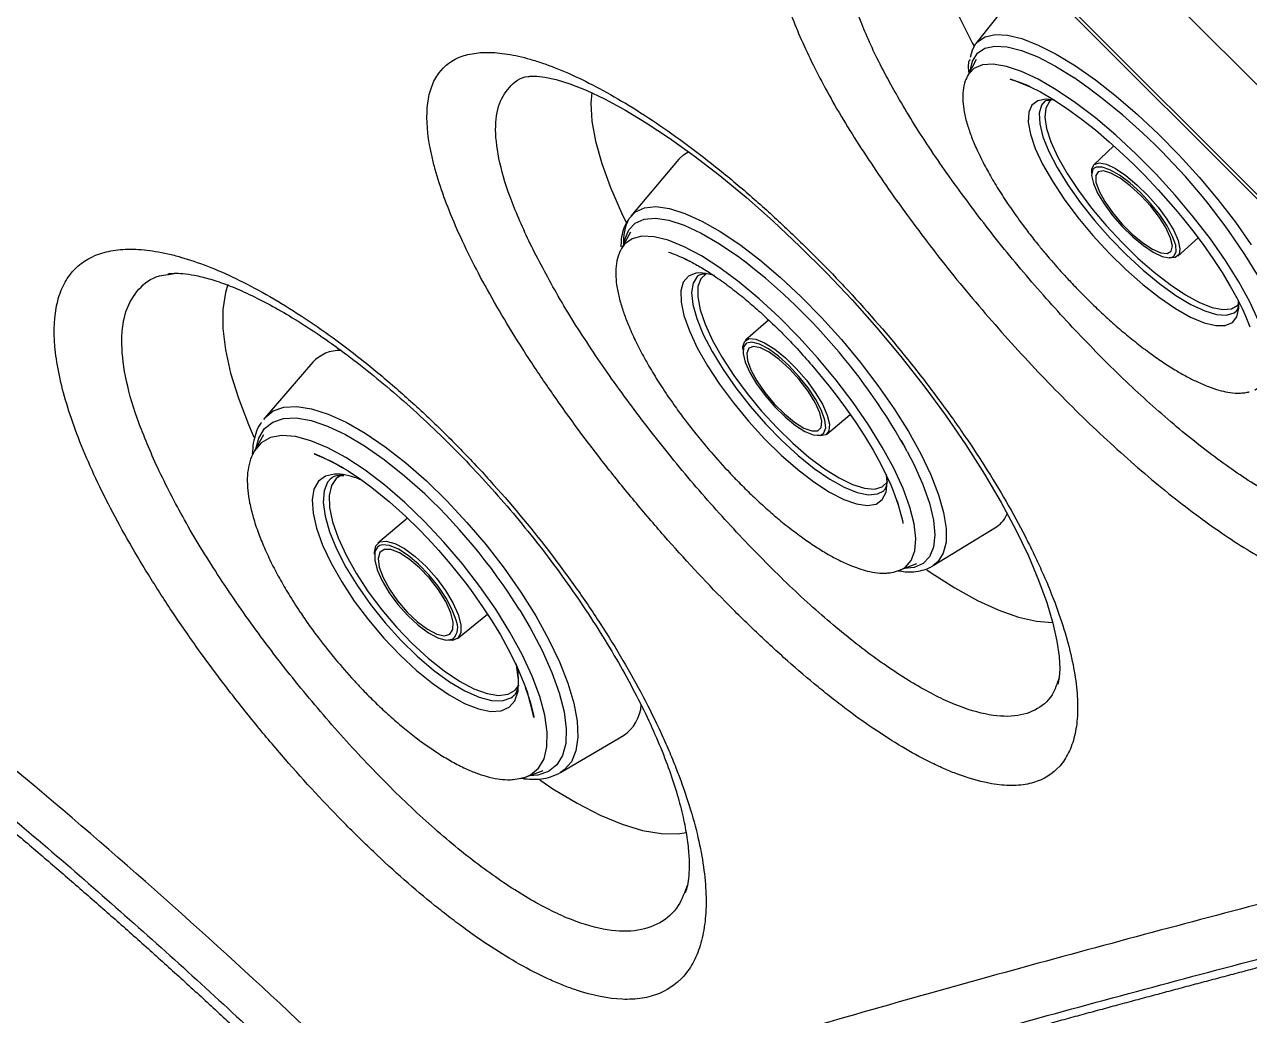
# Model space of a CAD drawing. Extents: x 412 to 492, y 622 to 766.
# Drawn here: x 478.475 to 483.013, y 706.191 to 709.864 of the extents above; entities that cross this region are included whole.
import ezdxf

# ---------------------------------------------------------------- set-up
doc = ezdxf.new("R2010")
doc.units = 0
doc.header["$MEASUREMENT"] = 0
doc.layers.add('1', color=4, linetype='Continuous')
doc.layers.add('GEOMETRY', color=4, linetype='Continuous', lineweight=25)

# ---------------------------------------------------------------- blocks, each defined once
blk = doc.blocks.new('2024 Beam 220V LL')
at = {"layer": 'GEOMETRY'}
for p, q in [((65.7638, 72.2058), (72.2058, 65.7638)), ((66.0456, 71.502), (71.502, 66.0456)), ((66.0531, 71.5095), (71.5095, 66.0531)), ((70.2186, 67.2514), (70.0466, 67.0342)), ((70.048, 66.9753), (70.0154, 66.914)), ((70.5581, 66.6548), (70.4835, 66.5852)), ((68.9455, 66.6061), (68.7685, 66.3949)), ((68.7674, 66.3347), (68.7334, 66.2747)), ((70.7942, 66.2458), (70.87, 66.3139)), ((68.7334, 66.2747), (68.7318, 66.2717)), ((67.053, 66.1779), (67.0559, 66.1784)), ((67.0559, 66.1784), (67.0831, 66.1828)), ((69.2786, 66.0096), (69.1934, 65.9346)), ((69.1956, 65.923), (69.1857, 65.9101)), ((67.5896, 65.8529), (67.4121, 65.6477)), ((67.4121, 65.6477), (67.4075, 65.6413)), ((69.4942, 65.5864), (69.5808, 65.6599)), ((67.4077, 65.584), (67.3735, 65.5254)), ((67.3796, 65.5358), (67.39, 65.5723)), ((69.7925, 65.5229), (69.7851, 65.5365)), ((67.3735, 65.5254), (67.3672, 65.5125)), ((67.6587, 65.4243), (67.6568, 65.4226)), ((69.7049, 65.3769), (69.7067, 65.3786)), ((67.9408, 65.2755), (67.8313, 65.1825)), ((69.888, 65.0993), (70.1227, 65.2437)), ((69.7639, 65.082), (69.8283, 65.1069)), ((69.7639, 65.082), (69.7686, 65.0839)), ((68.1258, 64.8289), (68.2369, 64.9197)), ((68.33, 64.6135), (68.3324, 64.6154)), ((68.5074, 64.3325), (68.7414, 64.4699)), ((68.3802, 64.3166), (68.444, 64.3396))]:
    blk.add_line(p, q, dxfattribs=at)
at = {"layer": 'GEOMETRY', "flags": 128}
for points in [[(69.8919, 67.4774), (69.8926, 67.4413), (69.9016, 67.3745), (69.9204, 67.2999), (69.9487, 67.2182), (69.9864, 67.1303), (70.0329, 67.0371), (70.0398, 67.0242)], [(70.0261, 66.9843), (70.0334, 67.0111), (70.0466, 67.0342)], [(70.0466, 67.0342), (70.0521, 67.0405), (70.0804, 67.0595), (70.1178, 67.0679), (70.1637, 67.0656), (70.2172, 67.0524), (70.2777, 67.0288), (70.344, 66.995), (70.4151, 66.9517), (70.4897, 66.8994), (70.5668, 66.8392), (70.6449, 66.7719), (70.7229, 66.6987), (70.7994, 66.6208), (70.8732, 66.5394), (70.9431, 66.456), (71.0079, 66.3718), (71.0666, 66.2882)], [(70.0254, 66.9328), (70.0336, 66.9696), (70.052, 66.9986)], [(70.052, 66.9986), (70.0799, 67.0173), (70.117, 67.0252), (70.1625, 67.0224), (70.2158, 67.0087), (70.2759, 66.9845), (70.3417, 66.9501), (70.4095, 66.908)], [(70.9716, 66.2297), (70.9154, 66.3102), (70.8529, 66.3914), (70.7854, 66.4719), (70.714, 66.5502), (70.64, 66.6249), (70.5647, 66.6948), (70.4894, 66.7584), (70.4155, 66.8148), (70.3443, 66.8629), (70.2771, 66.9019), (70.2151, 66.9309), (70.1594, 66.9497), (70.1109, 66.9577), (70.0706, 66.9549), (70.0391, 66.9413), (70.0171, 66.9171), (70.0154, 66.914)], [(68.394, 66.9129), (68.3939, 66.9128), (68.4007, 66.9136), (68.4197, 66.9135), (68.4499, 66.9098), (68.491, 66.9006), (68.5421, 66.8847), (68.6023, 66.861), (68.6706, 66.8291), (68.7456, 66.7887), (68.8254, 66.7408), (68.9116, 66.6839), (69.003, 66.6184), (69.0983, 66.5447), (69.1963, 66.4637), (69.2956, 66.376), (69.3949, 66.2827), (69.4927, 66.185), (69.588, 66.0839), (69.6796, 65.9807), (69.7683, 65.8745), (69.8533, 65.7661), (69.934, 65.6566), (70.0092, 65.547), (70.0783, 65.4389), (70.1404, 65.3334), (70.1948, 65.2318), (70.2411, 65.1355), (70.2791, 65.0458), (70.3093, 64.9624), (70.3318, 64.8862), (70.3468, 64.819), (70.3549, 64.7622), (70.3571, 64.7171), (70.3553, 64.6848), (70.3517, 64.6655), (70.3498, 64.6599), (70.3498, 64.6599)], [(70.2337, 66.8808), (70.2336, 66.8808), (70.2335, 66.8808), (70.2333, 66.8809), (70.2331, 66.881), (70.2328, 66.8811), (70.2324, 66.8813), (70.2314, 66.8817), (70.2291, 66.8827), (70.2289, 66.8828), (70.2288, 66.8828), (70.2288, 66.8828), (70.2288, 66.8828), (70.2288, 66.8829), (70.2288, 66.8829), (70.2288, 66.8829), (70.2288, 66.8829), (70.2288, 66.8828), (70.2291, 66.8827), (70.231, 66.8819), (70.2394, 66.8782), (70.2444, 66.876), (70.2458, 66.8753), (70.246, 66.8752), (70.246, 66.8752), (70.246, 66.8752), (70.246, 66.8752), (70.246, 66.8752), (70.246, 66.8752), (70.246, 66.8752), (70.2459, 66.8752), (70.2459, 66.8753), (70.2458, 66.8753), (70.2455, 66.8754), (70.2436, 66.8763), (70.2131, 66.8893), (70.1738, 66.9027), (70.1736, 66.9027), (70.1735, 66.9027), (70.1735, 66.9027), (70.1735, 66.9027), (70.1735, 66.9027), (70.1735, 66.9027), (70.1735, 66.9027), (70.1735, 66.9027), (70.1735, 66.9027), (70.1735, 66.9027), (70.1735, 66.9027), (70.1735, 66.9027), (70.1735, 66.9027), (70.174, 66.9026), (70.1939, 66.8963), (70.2479, 66.8742), (70.2856, 66.8551), (70.332, 66.828), (70.3856, 66.7928), (70.4368, 66.7557), (70.4891, 66.7144), (70.5407, 66.6706), (70.5923, 66.6237), (70.6302, 66.5875), (70.671, 66.5465), (70.7224, 66.492)], [(68.6233, 66.8532), (68.6205, 66.8134), (68.6243, 66.7467), (68.6378, 66.6719), (68.6607, 66.5896), (68.693, 66.5008), (68.7341, 66.4063), (68.7525, 66.3681)], [(70.3058, 66.8282), (70.2762, 66.8226), (70.2544, 66.8063), (70.2423, 66.7796), (70.2403, 66.7433), (70.2484, 66.6984), (70.2664, 66.6459), (70.2938, 66.5872), (70.3299, 66.5239), (70.3738, 66.4576), (70.4244, 66.39), (70.4802, 66.3229), (70.54, 66.2579), (70.6022, 66.1969), (70.665, 66.1413), (70.727, 66.0926), (70.7864, 66.0521), (70.8419, 66.0208), (70.8918, 65.9995), (70.935, 65.9888), (70.9703, 65.9889), (70.9968, 65.9999), (71.0138, 66.0215), (71.0209, 66.0531), (71.0193, 66.0845)], [(70.3013, 66.8201), (70.2896, 66.8054), (70.2812, 66.7757), (70.283, 66.7366), (70.2949, 66.6891), (70.3167, 66.6346), (70.3478, 66.5745), (70.3872, 66.5105), (70.434, 66.4444), (70.4868, 66.3778), (70.5442, 66.3127), (70.6046, 66.2508), (70.6664, 66.1939), (70.7279, 66.1434), (70.7875, 66.1007), (70.8434, 66.067), (70.8942, 66.0433), (70.9385, 66.0301), (70.9751, 66.0278), (71.003, 66.0366), (71.0107, 66.0423)], [(70.3285, 66.8266), (70.319, 66.819), (70.3056, 66.7951), (70.3021, 66.7617), (70.3086, 66.7195), (70.3248, 66.6698), (70.3505, 66.6138), (70.3848, 66.5532), (70.4268, 66.4895), (70.4754, 66.4245), (70.5292, 66.36), (70.5868, 66.2978), (70.6466, 66.2395), (70.707, 66.1867), (70.7663, 66.1408), (70.823, 66.1032), (70.8754, 66.0748), (70.9221, 66.0565), (70.9619, 66.0486), (70.9937, 66.0515), (71.0166, 66.065), (71.0218, 66.0714)], [(70.3393, 66.8246), (70.3072, 66.8282), (70.3058, 66.8282)], [(68.9455, 66.6061), (68.9629, 66.6223), (68.9835, 66.6336)], [(70.4755, 66.5538), (70.4758, 66.5696), (70.4845, 66.5861), (70.503, 66.592), (70.53, 66.5867), (70.5639, 66.5707), (70.6024, 66.5449), (70.6433, 66.5111), (70.6839, 66.4712), (70.7217, 66.4278), (70.7543, 66.3837), (70.7796, 66.3416), (70.7961, 66.3041), (70.8027, 66.2736), (70.7991, 66.2521), (70.7853, 66.2408), (70.7624, 66.2406), (70.7622, 66.2406)], [(70.4783, 66.5644), (70.4754, 66.5451), (70.4817, 66.516), (70.4975, 66.4801), (70.5217, 66.4398), (70.5529, 66.3976), (70.589, 66.3561), (70.6279, 66.318), (70.667, 66.2856), (70.7039, 66.2609), (70.7363, 66.2456), (70.7621, 66.2406), (70.7708, 66.2417)], [(70.4844, 66.5724), (70.4789, 66.5657), (70.4783, 66.5644)], [(70.7867, 66.2871), (70.7755, 66.3198), (70.7554, 66.3582), (70.7275, 66.3998), (70.6935, 66.4419), (70.6558, 66.4821), (70.6165, 66.5176), (70.5782, 66.5464), (70.5433, 66.5665), (70.5139, 66.5767), (70.492, 66.5765), (70.4844, 66.5724)], [(70.4915, 66.5203), (70.5029, 66.4877), (70.5239, 66.4493), (70.5529, 66.4079), (70.5878, 66.3666), (70.6259, 66.3284), (70.6645, 66.2963), (70.7007, 66.2725), (70.7319, 66.2589), (70.7556, 66.2565), (70.7701, 66.2653), (70.7744, 66.2849), (70.7681, 66.3136), (70.7518, 66.3495), (70.7266, 66.3898), (70.6943, 66.4315), (70.6574, 66.4716), (70.6187, 66.5071), (70.5809, 66.5353), (70.5469, 66.5542), (70.5193, 66.5623), (70.5, 66.559), (70.4905, 66.5447), (70.4915, 66.5203)], [(70.7224, 66.492), (70.7863, 66.4194), (70.8112, 66.3894), (70.8505, 66.34), (70.8882, 66.2897), (70.9249, 66.2374), (70.9589, 66.1855), (70.989, 66.1354), (71.0145, 66.0891), (71.0341, 66.0496), (71.0443, 66.0271), (71.0616, 65.9842)], [(68.7612, 66.3848), (68.7857, 66.4107), (68.8192, 66.4258), (68.8613, 66.4299), (68.9113, 66.4229), (68.9683, 66.405), (69.0313, 66.3765), (69.0994, 66.3378), (69.1715, 66.2895), (69.2463, 66.2325), (69.3227, 66.1677), (69.3993, 66.0961), (69.4749, 66.019), (69.5483, 65.9375), (69.6183, 65.8531), (69.6836, 65.767), (69.7434, 65.6808), (69.7964, 65.5959), (69.842, 65.5136), (69.8794, 65.4353), (69.9078, 65.3622), (69.9269, 65.2957), (69.9364, 65.2367), (69.9361, 65.1862), (69.9259, 65.1451), (69.9061, 65.114), (69.888, 65.0993)], [(68.7605, 66.3438), (68.7846, 66.3691), (68.8179, 66.3836), (68.8598, 66.3871), (68.9095, 66.3794), (68.9662, 66.3608), (69.0289, 66.3316), (69.0965, 66.2922), (69.1679, 66.2433), (69.1738, 66.239)], [(69.6492, 65.6208), (69.5919, 65.7039), (69.529, 65.7869), (69.4614, 65.8683), (69.3904, 65.9466), (69.3173, 66.0206), (69.2434, 66.0887), (69.1699, 66.1499), (69.0982, 66.2029), (69.0297, 66.247), (68.9654, 66.2813), (68.9066, 66.3051), (68.8543, 66.3181), (68.8094, 66.32), (68.7727, 66.3109), (68.745, 66.2907), (68.7334, 66.2747)], [(68.7427, 66.291), (68.7458, 66.3081), (68.7605, 66.3438)], [(70.7708, 66.2417), (70.7797, 66.2462), (70.7881, 66.262), (70.7867, 66.2871)], [(71.0801, 65.7503), (71.0808, 65.7506), (71.1076, 65.7696), (71.1248, 65.7989), (71.132, 65.838), (71.1291, 65.8862), (71.1162, 65.9428), (71.0935, 66.0066), (71.0615, 66.0765), (71.0205, 66.1513), (70.9716, 66.2297)], [(69.0255, 66.184), (69.0092, 66.1827), (68.9813, 66.1718), (68.9625, 66.15), (68.9534, 66.1179), (68.9542, 66.0764), (68.9649, 66.0265), (68.9851, 65.9696), (69.0144, 65.907), (69.0521, 65.8404), (69.097, 65.7716), (69.1482, 65.7023), (69.2042, 65.6344), (69.2635, 65.5695), (69.3248, 65.5093), (69.3863, 65.4555), (69.4465, 65.4094), (69.5038, 65.3722), (69.5568, 65.3449), (69.604, 65.3281), (69.6442, 65.3223), (69.6765, 65.3277), (69.6999, 65.3442), (69.7139, 65.3712), (69.718, 65.4081), (69.7151, 65.4389)], [(69.0175, 66.1742), (69.0144, 66.1714), (68.999, 66.1465), (68.9935, 66.1116), (68.998, 66.0674), (69.0124, 66.0153), (69.0363, 65.9566), (69.0691, 65.8929), (69.1098, 65.8261), (69.1573, 65.7579), (69.2104, 65.6901), (69.2676, 65.6247), (69.3274, 65.5634), (69.3881, 65.5078), (69.448, 65.4596), (69.5055, 65.4199), (69.5591, 65.39), (69.6073, 65.3705), (69.6488, 65.3621), (69.6824, 65.365), (69.7049, 65.3769)], [(69.0784, 66.1749), (69.0456, 66.1826), (69.0255, 66.184)], [(69.0485, 66.1821), (69.047, 66.1813), (69.0271, 66.1625)], [(67.2754, 66.1407), (67.2662, 66.1112), (67.2566, 66.0491), (67.2567, 65.9782), (67.2663, 65.8992), (67.2856, 65.8128), (67.3142, 65.7201), (67.3518, 65.6219), (67.3718, 65.5758)], [(69.0271, 66.1625), (69.0166, 66.1335), (69.0158, 66.095), (69.0248, 66.048), (69.0433, 65.994), (69.0708, 65.9342), (69.1066, 65.8704), (69.1496, 65.8043), (69.1987, 65.7377), (69.2526, 65.6724), (69.3098, 65.6103), (69.3688, 65.5529), (69.4278, 65.5019), (69.4854, 65.4586), (69.5399, 65.4243), (69.5899, 65.3998), (69.634, 65.3859), (69.6709, 65.3829), (69.6998, 65.3909), (69.7197, 65.4096), (69.7203, 65.4106)], [(69.1837, 65.9009), (69.1836, 65.9114), (69.1904, 65.9315), (69.2068, 65.9408), (69.2319, 65.9389), (69.264, 65.9257), (69.3012, 65.9022), (69.341, 65.8697), (69.381, 65.8305), (69.4187, 65.7868), (69.4517, 65.7415), (69.4779, 65.6974), (69.4957, 65.6573), (69.504, 65.6237), (69.5022, 65.5987), (69.4905, 65.5838), (69.4696, 65.5801), (69.4595, 65.5817)], [(69.1857, 65.9101), (69.1855, 65.9095), (69.1838, 65.8856), (69.1917, 65.8534), (69.2088, 65.8151), (69.2339, 65.7729), (69.2654, 65.7296), (69.3015, 65.6878), (69.3397, 65.6503), (69.3778, 65.6192), (69.4134, 65.5967), (69.4441, 65.5841), (69.4681, 65.5823), (69.4741, 65.5839)], [(69.4872, 65.6387), (69.4746, 65.6742), (69.4534, 65.7148), (69.4248, 65.7579), (69.3908, 65.8008), (69.3533, 65.8408), (69.3148, 65.8753), (69.2777, 65.9023), (69.2443, 65.92), (69.2167, 65.9273), (69.1967, 65.9237), (69.1956, 65.923)], [(69.2003, 65.8599), (69.2131, 65.8245), (69.2351, 65.784), (69.2646, 65.7412), (69.2995, 65.6995), (69.3372, 65.6618), (69.3748, 65.6311), (69.4097, 65.6094), (69.4391, 65.5986), (69.461, 65.5993), (69.4736, 65.6115), (69.4761, 65.6344), (69.4683, 65.6661), (69.4507, 65.7044), (69.4247, 65.7464), (69.3922, 65.7891), (69.3556, 65.8291), (69.3176, 65.8637), (69.281, 65.8901), (69.2486, 65.9065), (69.2227, 65.9116), (69.2053, 65.9051), (69.1976, 65.8874), (69.2003, 65.8599)], [(69.4387, 65.8426), (69.5018, 65.7663), (69.5258, 65.7355), (69.5635, 65.6847), (69.5994, 65.6333), (69.634, 65.5801), (69.6657, 65.5275), (69.6933, 65.4773), (69.7159, 65.4322), (69.7309, 65.3992), (69.74, 65.3771), (69.759, 65.3246), (69.7741, 65.2662), (69.7756, 65.2584), (69.776, 65.2562), (69.776, 65.2562), (69.776, 65.2561), (69.776, 65.2561), (69.776, 65.2561)], [(67.4121, 65.6477), (67.4121, 65.6477), (67.443, 65.6727), (67.4826, 65.6867), (67.5302, 65.6895), (67.5852, 65.681), (67.6465, 65.6613), (67.7132, 65.6308), (67.7841, 65.59), (67.8582, 65.5395), (67.9342, 65.4802), (68.0109, 65.4131), (68.0869, 65.3391), (68.1611, 65.2597), (68.2322, 65.176), (68.2991, 65.0895), (68.3606, 65.0015), (68.4158, 64.9135), (68.4637, 64.827), (68.5036, 64.7433), (68.5348, 64.6639), (68.5568, 64.5901), (68.5692, 64.523), (68.5718, 64.4637), (68.5647, 64.4133), (68.5478, 64.3726), (68.5215, 64.3422), (68.5074, 64.3325)], [(67.39, 65.5723), (67.4114, 65.6073), (67.442, 65.6316), (67.4814, 65.6448), (67.5288, 65.6467), (67.5835, 65.6373), (67.6445, 65.6167), (67.7108, 65.5853), (67.7812, 65.5435), (67.8545, 65.4923), (67.9296, 65.4323), (67.9772, 65.3904)], [(69.4741, 65.5839), (69.4838, 65.5912), (69.4903, 65.6104), (69.4872, 65.6387)], [(68.2679, 64.9377), (68.2089, 65.0226), (68.1445, 65.1062), (68.0758, 65.1868), (68.0041, 65.2632), (67.9306, 65.3338), (67.8567, 65.3975), (67.7836, 65.4532), (67.7127, 65.4997), (67.6453, 65.5364), (67.5825, 65.5625), (67.5255, 65.5776), (67.4753, 65.5814), (67.4327, 65.5739), (67.3986, 65.5551), (67.3735, 65.5254)], [(69.7686, 65.0839), (69.784, 65.0928), (69.8071, 65.1183), (69.8206, 65.1541), (69.8244, 65.1996), (69.8182, 65.254), (69.8023, 65.3163), (69.7769, 65.3854), (69.7425, 65.4601), (69.6997, 65.539), (69.6492, 65.6208)], [(67.6769, 65.4759), (67.6768, 65.4759), (67.6783, 65.4751), (67.6802, 65.4741), (67.6807, 65.4738), (67.6807, 65.4738), (67.6806, 65.4739), (67.6805, 65.4739), (67.6804, 65.474), (67.6802, 65.4741), (67.6798, 65.4743), (67.6791, 65.4747), (67.6772, 65.4758), (67.6758, 65.4765), (67.6751, 65.4769), (67.675, 65.477), (67.6749, 65.477), (67.6749, 65.477), (67.6749, 65.477), (67.6749, 65.477), (67.6749, 65.477), (67.6749, 65.477), (67.6749, 65.477), (67.675, 65.4769), (67.6755, 65.4766), (67.6799, 65.4743), (67.6987, 65.4636), (67.7022, 65.4616), (67.7022, 65.4615), (67.7022, 65.4615), (67.7022, 65.4615), (67.7022, 65.4616), (67.7022, 65.4616), (67.7022, 65.4616), (67.7022, 65.4616), (67.7022, 65.4616), (67.7021, 65.4616), (67.7019, 65.4617), (67.7004, 65.4626), (67.6791, 65.4748), (67.6276, 65.5005), (67.5957, 65.5136), (67.595, 65.5138), (67.595, 65.5139), (67.595, 65.5139), (67.595, 65.5139), (67.595, 65.5139), (67.595, 65.5139), (67.595, 65.5139), (67.595, 65.5139), (67.595, 65.5139), (67.595, 65.5139), (67.595, 65.5139), (67.5952, 65.5138), (67.6037, 65.5105), (67.6575, 65.4861), (67.7205, 65.4503), (67.7661, 65.4201), (67.8082, 65.3894), (67.8744, 65.3357), (67.9344, 65.2818), (67.9812, 65.2361), (68.0156, 65.2005), (68.0554, 65.157), (68.0991, 65.1061)], [(69.7925, 65.5228), (69.817, 65.4749), (69.8504, 65.3997), (69.8747, 65.3303), (69.8895, 65.2678), (69.8945, 65.2134), (69.8897, 65.1679), (69.875, 65.1323), (69.8508, 65.1069), (69.8175, 65.0924), (69.7814, 65.0888)], [(67.6911, 65.4382), (67.6709, 65.4386), (67.6365, 65.4309), (67.6107, 65.412), (67.5943, 65.3823), (67.5875, 65.3427), (67.5907, 65.2943), (67.6037, 65.2381), (67.6262, 65.1758), (67.6576, 65.1088), (67.6971, 65.039), (67.7437, 64.9682), (67.7961, 64.8982), (67.853, 64.8307), (67.913, 64.7676), (67.9744, 64.7105), (68.0357, 64.6609), (68.0954, 64.62), (68.1518, 64.5889), (68.2034, 64.5684), (68.2491, 64.5591), (68.2875, 64.5611), (68.3176, 64.5745), (68.3388, 64.5989), (68.3505, 64.6336), (68.3522, 64.6778), (68.3441, 64.7302), (68.3427, 64.7361)], [(67.6568, 65.4226), (67.6448, 65.4086), (67.6317, 65.3761), (67.6285, 65.3339), (67.6354, 65.2831), (67.652, 65.2251), (67.6781, 65.1616), (67.7128, 65.0941), (67.7552, 65.0247), (67.8042, 64.9551), (67.8584, 64.8873), (67.9163, 64.8231), (67.9764, 64.7642), (68.037, 64.7124), (68.0965, 64.6689), (68.1533, 64.635), (68.2057, 64.6116), (68.2524, 64.5994), (68.2921, 64.5986), (68.3237, 64.6093), (68.33, 64.6135)], [(67.7001, 65.4369), (67.6763, 65.4223), (67.6586, 65.396)], [(67.6586, 65.396), (67.6503, 65.3596), (67.6519, 65.3143), (67.6631, 65.2612), (67.6838, 65.2019), (67.7133, 65.1379), (67.7509, 65.0709), (67.7955, 65.0028), (67.8458, 64.9355), (67.9006, 64.8708), (67.9584, 64.8104), (68.0175, 64.756), (68.0763, 64.7091), (68.1333, 64.671), (68.1869, 64.6426), (68.2356, 64.6249), (68.278, 64.6182), (68.3132, 64.6227), (68.34, 64.6384), (68.3543, 64.6575)], [(67.8184, 65.1415), (67.8182, 65.1475), (67.8235, 65.1725), (67.8385, 65.1871), (67.8623, 65.1902), (67.8935, 65.1818), (67.93, 65.1624), (67.9695, 65.1331), (68.0097, 65.0958), (68.0479, 65.0528), (68.0817, 65.0069), (68.1091, 64.961), (68.1283, 64.9179), (68.1381, 64.8803), (68.1379, 64.8506), (68.1277, 64.8306), (68.1081, 64.8217), (68.0831, 64.8236)], [(67.8388, 65.1738), (67.8292, 65.1676), (67.8201, 65.1512)], [(68.1206, 64.897), (68.1066, 64.9359), (68.0842, 64.9788), (68.0546, 65.0231), (68.0199, 65.0659), (67.9821, 65.1046), (67.9437, 65.1367), (67.907, 65.1602), (67.8744, 65.1737), (67.8479, 65.1762), (67.8388, 65.1738)], [(67.8201, 65.1512), (67.8194, 65.1486), (67.8192, 65.1201), (67.8286, 65.0842), (67.8469, 65.0429), (67.8731, 64.999), (67.9055, 64.9551), (67.9421, 64.914), (67.9805, 64.8783), (68.0183, 64.8503), (68.0532, 64.8317), (68.083, 64.8236), (68.1058, 64.8267), (68.1114, 64.83)], [(67.8363, 65.0936), (67.8505, 65.0549), (67.8737, 65.0122), (67.9041, 64.9686), (67.9396, 64.9273), (67.9774, 64.8913), (68.0148, 64.8635), (68.049, 64.8458), (68.0775, 64.8395), (68.0981, 64.8451), (68.1093, 64.8622), (68.1104, 64.8895), (68.1011, 64.925), (68.0823, 64.9661), (68.0552, 65.0097), (68.0219, 65.0525), (67.985, 65.0915), (67.947, 65.1237), (67.9109, 65.1467), (67.8792, 65.1588), (67.8544, 65.1591), (67.8384, 65.1477), (67.8322, 65.1253), (67.8363, 65.0936)], [(68.0991, 65.1061), (68.1601, 65.0292), (68.1832, 64.9981), (68.2192, 64.9468), (68.2529, 64.8953), (68.2849, 64.8426), (68.3129, 64.7921), (68.3348, 64.749), (68.3471, 64.7231), (68.3756, 64.6546), (68.3964, 64.591), (68.4084, 64.5397), (68.4088, 64.5372), (68.4089, 64.5367), (68.4089, 64.5365), (68.4089, 64.5365), (68.4089, 64.5365), (68.4089, 64.5365), (68.4089, 64.5365), (68.4089, 64.5365), (68.4089, 64.5365), (68.4089, 64.5365), (68.4089, 64.5365), (68.4089, 64.5365), (68.4089, 64.5365), (68.4089, 64.5366), (68.4089, 64.5369), (68.4055, 64.5542), (68.3893, 64.6151), (68.3795, 64.6442), (68.3774, 64.6501), (68.3769, 64.6514), (68.3769, 64.6514), (68.3769, 64.6515), (68.3769, 64.6515), (68.3769, 64.6515), (68.3769, 64.6515), (68.3769, 64.6515), (68.3769, 64.6515), (68.3769, 64.6515), (68.3769, 64.6514), (68.377, 64.6512), (68.3776, 64.6495), (68.3838, 64.6318), (68.3866, 64.6234), (68.3871, 64.622), (68.3871, 64.6218), (68.3871, 64.6218), (68.3871, 64.6218), (68.3871, 64.6218), (68.3871, 64.6218), (68.3871, 64.6218), (68.3871, 64.6219), (68.3871, 64.6219), (68.387, 64.622), (68.3869, 64.6224), (68.3864, 64.6239), (68.3856, 64.6263), (68.3854, 64.6272), (68.3852, 64.6276), (68.3851, 64.6278), (68.3851, 64.628), (68.3851, 64.6281), (68.3851, 64.6281), (68.3851, 64.628), (68.3852, 64.6277), (68.3856, 64.6265), (68.3864, 64.624), (68.3864, 64.624)], [(69.8648, 65.0834), (69.8805, 65.0727), (69.9686, 65.0169), (70.0525, 64.9706), (70.1314, 64.9344), (70.2045, 64.9085), (70.2709, 64.8934), (70.3301, 64.8891), (70.3331, 64.8892)], [(68.3802, 64.3166), (68.3966, 64.324), (68.4263, 64.3483), (68.4466, 64.3832), (68.4574, 64.4281), (68.4582, 64.4823), (68.4492, 64.5447), (68.4305, 64.6143), (68.4025, 64.6898), (68.3656, 64.7698), (68.3204, 64.8529), (68.2679, 64.9377)], [(68.3566, 64.9349), (68.3957, 64.869), (68.44, 64.7847), (68.4761, 64.7039), (68.5031, 64.6278), (68.5208, 64.5578), (68.5287, 64.4951), (68.5268, 64.4408), (68.515, 64.3957), (68.4936, 64.3608), (68.463, 64.3365), (68.4236, 64.3232), (68.3915, 64.3207)], [(68.4305, 64.3051), (68.4796, 64.2724), (68.5691, 64.2185), (68.6547, 64.1745), (68.7357, 64.141), (68.8111, 64.1181), (68.8802, 64.1063), (68.9423, 64.1056), (68.9737, 64.11)]]:
    blk.add_lwpolyline(points, dxfattribs=at)
at = {"layer": 'GEOMETRY'}
for centre, radius, start, end in [((69.0605, 64.9712), 2.3603, 29.8193, 55.1414), ((68.9162, 66.3025), 0.1755, 152.0249, 184.5856), ((67.7814, 64.4107), 2.2981, 28.9433, 52.7101), ((67.6915, 65.758), 0.1392, 88.6939, 137.0396), ((67.658, 65.1608), 0.2794, 65.3598, 83.2109), ((66.4963, 63.7713), 2.1942, 32.0277, 47.5534), ((70.0696, 65.3284), 0.1, 302.0879, 339.8876), ((68.0663, 64.8703), 0.0605, 318.148, 26.1842), ((68.6551, 64.5955), 0.1524, 304.4828, 355.3044)]:
    blk.add_arc(centre, radius, start, end, dxfattribs=at)
for points, knots in [([(69.3163, 55.2477), (69.3152, 55.2587), (69.3092, 55.3207), (69.2904, 55.5021), (69.2554, 55.7905), (69.2039, 56.1432), (69.1505, 56.4567), (69.0983, 56.7301), (69.0498, 56.9637), (69.0049, 57.1644), (68.9648, 57.3338), (68.9303, 57.4739), (68.8946, 57.6124), (68.8578, 57.7493), (68.7981, 57.9615), (68.7124, 58.2451), (68.5958, 58.5956), (68.4736, 58.9328), (68.3282, 59.3052), (68.1547, 59.7126), (67.9485, 60.1545), (67.7476, 60.551), (67.5536, 60.9077), (67.3971, 61.1785), (67.2697, 61.3899), (67.1748, 61.5433), (67.0792, 61.6933), (66.9445, 61.8991), (66.7697, 62.1573), (66.5557, 62.4601), (66.3353, 62.7587), (66.032, 63.1522), (65.6381, 63.6314), (65.1444, 64.1852), (64.6324, 64.7146), (64.1894, 65.1376), (63.825, 65.4652), (63.5443, 65.7075), (63.2576, 65.945), (62.9331, 66.2028), (62.5694, 66.4777), (62.1636, 66.7668), (61.8487, 66.9785), (61.6297, 67.1199), (61.5097, 67.1958), (61.3882, 67.2709), (61.2623, 67.3469), (61.0712, 67.4597), (60.8132, 67.606), (60.3812, 67.8369), (59.8337, 68.1038), (59.1675, 68.388), (58.4856, 68.6388), (57.9661, 68.7992), (57.612, 68.895), (57.4433, 68.9381), (57.2954, 68.9741), (57.1824, 69.0007), (57.0822, 69.0235), (56.9813, 69.0457), (56.866, 69.0702), (56.7499, 69.0939), (56.633, 69.1168), (56.5155, 69.1389), (56.3234, 69.1734), (56.0548, 69.2175), (55.7078, 69.2659), (55.355, 69.3066), (55.0748, 69.3322), (54.8685, 69.3475), (54.7371, 69.356), (54.6029, 69.3636), (54.4659, 69.37), (54.3262, 69.3752), (54.1838, 69.3791), (54.0387, 69.3817), (53.8909, 69.3829), (53.7406, 69.3826), (53.6394, 69.3811), (53.5884, 69.3804)], [0, 0, 0, 0, 0.001473, 0.0083, 0.024285, 0.04014, 0.05574, 0.066575, 0.077144, 0.087449, 0.093884, 0.100253, 0.106555, 0.112791, 0.118962, 0.135596, 0.151696, 0.167271, 0.182333, 0.203609, 0.22456, 0.245197, 0.260717, 0.276613, 0.285219, 0.292273, 0.299665, 0.307936, 0.323709, 0.339486, 0.355274, 0.371076, 0.402874, 0.434376, 0.465659, 0.49675, 0.512436, 0.528152, 0.544036, 0.559922, 0.581009, 0.60221, 0.623536, 0.629469, 0.635514, 0.641673, 0.64773, 0.65431, 0.670054, 0.685706, 0.717138, 0.748405, 0.779378, 0.811704, 0.819706, 0.827767, 0.834732, 0.839873, 0.843182, 0.848379, 0.853603, 0.858852, 0.864129, 0.869431, 0.87476, 0.89009, 0.905638, 0.921402, 0.937379, 0.943106, 0.948954, 0.954922, 0.961009, 0.967214, 0.973538, 0.979979, 0.986536, 0.993209, 1, 1, 1, 1]), ([(70.3339, 67.2138), (70.3008, 67.2399), (70.1983, 67.3205), (70.0345, 67.4276), (69.85, 67.5304), (69.6855, 67.5986), (69.5461, 67.6308), (69.4344, 67.6271), (69.3547, 67.5864), (69.3078, 67.5113), (69.2961, 67.4023), (69.3185, 67.2635), (69.3753, 67.0974), (69.4643, 66.9085), (69.5824, 66.7014), (69.6824, 66.5541), (69.7325, 66.4805)], [0, 0, 0, 0, 0.035514, 0.110012, 0.18415, 0.258287, 0.332219, 0.406152, 0.480014, 0.553878, 0.627806, 0.701736, 0.775904, 0.850073, 0.925036, 1, 1, 1, 1]), ([(69.9401, 66.5523), (69.9396, 66.553), (69.8936, 66.6184), (69.8085, 66.7471), (69.7044, 66.9274), (69.6269, 67.0912), (69.5768, 67.2351), (69.5563, 67.356), (69.5661, 67.4502), (69.6027, 67.5153), (69.6494, 67.5335), (69.6713, 67.542)], [0, 0, 0, 0, 0.0013661, 0.1298509, 0.2583326, 0.3842885, 0.5102397, 0.6364749, 0.7627058, 0.8887391, 1, 1, 1, 1]), ([(68.173, 66.243), (68.2125, 66.1634), (68.2581, 66.0811), (68.3348, 65.954), (68.3618, 65.911), (68.4187, 65.8237), (68.4487, 65.7792), (68.5411, 65.6465), (68.6065, 65.5583), (68.6927, 65.4483), (68.7102, 65.4264), (68.7457, 65.3824), (68.7637, 65.3604), (68.8181, 65.2948), (68.8548, 65.2519), (68.9658, 65.1253), (69.0412, 65.0441), (69.1373, 64.9465), (69.1566, 64.9272), (69.1953, 64.8891), (69.2146, 64.8705), (69.2723, 64.8156), (69.3104, 64.7805), (69.3864, 64.7131), (69.4241, 64.6809), (69.4804, 64.6348), (69.4991, 64.6197), (69.5364, 64.5905), (69.555, 64.5762), (69.6474, 64.5072), (69.718, 64.4599), (69.8193, 64.4009), (69.8523, 64.3831), (69.9006, 64.3596), (69.9166, 64.3522), (69.9479, 64.3386), (69.9632, 64.3324), (70.0381, 64.3042), (70.093, 64.2907), (70.1551, 64.2851), (70.1672, 64.2845), (70.1907, 64.2846), (70.2022, 64.2852), (70.2352, 64.2888), (70.2555, 64.2934), (70.3115, 64.314), (70.3423, 64.3364), (70.3723, 64.3756), (70.3778, 64.384), (70.3879, 64.4017), (70.3925, 64.4111), (70.4049, 64.4405), (70.4113, 64.4621), (70.4202, 64.5091), (70.4228, 64.5344), (70.4241, 64.589), (70.4227, 64.6184), (70.4128, 64.7107), (70.3986, 64.7778), (70.3661, 64.8867), (70.3533, 64.9244), (70.3238, 65.0025), (70.3073, 65.0424), (70.2798, 65.1036), (70.2702, 65.1242), (70.2502, 65.1659), (70.2396, 65.187), (70.2069, 65.2508), (70.1835, 65.2936), (70.109, 65.4229), (70.0536, 65.5103), (69.977, 65.621), (69.9613, 65.6433), (69.9292, 65.6879), (69.9128, 65.7101), (69.8631, 65.7765), (69.829, 65.8203), (69.724, 65.9504), (69.6504, 66.0354), (69.5345, 66.1604), (69.4955, 66.201), (69.417, 66.2799), (69.3775, 66.3182), (69.2981, 66.3928), (69.2581, 66.429), (69.1776, 66.4993), (69.137, 66.5334), (69.0168, 66.6304), (68.9384, 66.6886), (68.8234, 66.7661), (68.7855, 66.7904), (68.7108, 66.8354), (68.6745, 66.8559), (68.569, 66.9114), (68.5028, 66.9405), (68.4257, 66.967), (68.4105, 66.9718), (68.3809, 66.9803), (68.3665, 66.984), (68.3244, 66.9935), (68.298, 66.9977), (68.2483, 67.002), (68.2251, 67.002), (68.1926, 66.9989), (68.1822, 66.9973), (68.1621, 66.993), (68.1525, 66.9904), (68.1068, 66.9744), (68.078, 66.9534), (68.046, 66.9099), (68.0372, 66.8934), (68.027, 66.8655), (68.024, 66.8557), (68.0192, 66.8352), (68.0173, 66.8245), (68.0103, 66.7689), (68.0125, 66.7176), (68.0251, 66.6449), (68.0282, 66.6299), (68.0352, 66.599), (68.0392, 66.5832), (68.0526, 66.5348), (68.0634, 66.5013), (68.1011, 66.397), (68.1334, 66.3226), (68.173, 66.243)], [0, 0, 0, 0, 0.03125, 0.03125, 0.046875, 0.046875, 0.0625, 0.0625, 0.09375, 0.09375, 0.101562, 0.101562, 0.109375, 0.109375, 0.125, 0.125, 0.15625, 0.15625, 0.164062, 0.164062, 0.171875, 0.171875, 0.1875, 0.1875, 0.203125, 0.203125, 0.210937, 0.210937, 0.21875, 0.21875, 0.25, 0.25, 0.265625, 0.265625, 0.273437, 0.273437, 0.28125, 0.28125, 0.3125, 0.3125, 0.320312, 0.320312, 0.328125, 0.328125, 0.34375, 0.34375, 0.375, 0.375, 0.382812, 0.382812, 0.390625, 0.390625, 0.40625, 0.40625, 0.421875, 0.421875, 0.4375, 0.4375, 0.46875, 0.46875, 0.484375, 0.484375, 0.5, 0.5, 0.507812, 0.507812, 0.515625, 0.515625, 0.53125, 0.53125, 0.5625, 0.5625, 0.570312, 0.570312, 0.578125, 0.578125, 0.59375, 0.59375, 0.625, 0.625, 0.640625, 0.640625, 0.65625, 0.65625, 0.671875, 0.671875, 0.6875, 0.6875, 0.71875, 0.71875, 0.734375, 0.734375, 0.75, 0.75, 0.78125, 0.78125, 0.789062, 0.789062, 0.796875, 0.796875, 0.8125, 0.8125, 0.828125, 0.828125, 0.835937, 0.835937, 0.84375, 0.84375, 0.875, 0.875, 0.890625, 0.890625, 0.898438, 0.898438, 0.90625, 0.90625, 0.9375, 0.9375, 0.945313, 0.945313, 0.953125, 0.953125, 0.96875, 0.96875, 1, 1, 1, 1]), ([(70.0238, 66.9751), (70.0218, 66.9709), (70.0155, 66.9581), (70.0186, 66.9377), (70.0207, 66.9239)], [0, 0, 0, 0, 0.323547, 1, 1, 1, 1]), ([(68.4109, 66.2601), (68.384, 66.3169), (68.3302, 66.4306), (68.2826, 66.5789), (68.2629, 66.7049), (68.2724, 66.8062), (68.3156, 66.8746), (68.3575, 66.9101), (68.3922, 66.9128), (68.3944, 66.913)], [0, 0, 0, 0, 0.164647, 0.329285, 0.494182, 0.659071, 0.824022, 0.98897, 1, 1, 1, 1]), ([(70.0154, 66.914), (70.0125, 66.9081), (70.0046, 66.8914), (69.9976, 66.858), (69.9971, 66.8227), (70.0027, 66.7794), (70.0135, 66.7357), (70.03, 66.6878), (70.0518, 66.636), (70.0791, 66.5811), (70.1124, 66.5221), (70.1485, 66.4641), (70.1902, 66.4026), (70.2326, 66.345), (70.271, 66.296), (70.3001, 66.2606), (70.3216, 66.2353), (70.3371, 66.2174), (70.3482, 66.2048), (70.3604, 66.191), (70.3692, 66.1814), (70.3755, 66.1745)], [0, 0, 0, 0, 0.037073, 0.104503, 0.1798, 0.243135, 0.318465, 0.383577, 0.448409, 0.527971, 0.594533, 0.665055, 0.73436, 0.808536, 0.863288, 0.902853, 0.931137, 0.951246, 0.965505, 0.975601, 1, 1, 1, 1]), ([(70.4395, 66.8874), (70.4339, 66.8913), (70.4277, 66.8956), (70.4175, 66.9027), (70.4125, 66.906), (70.408, 66.909)], [0, 0, 0, 0, 0.54958, 0.597932, 1, 1, 1, 1]), ([(70.3006, 66.819), (70.3011, 66.8195), (70.303, 66.8217), (70.3075, 66.8242), (70.3184, 66.8242), (70.3221, 66.8242)], [0, 0, 0, 0, 0.163124, 0.711193, 1, 1, 1, 1]), ([(71.6812, 65.3732), (71.6736, 65.3503), (71.6559, 65.2974), (71.5948, 65.2519), (71.5065, 65.2325), (71.3933, 65.2494), (71.2598, 65.2983), (71.1079, 65.3791), (70.9427, 65.49), (70.7689, 65.6292), (70.5909, 65.7908), (70.4137, 65.9702), (70.2428, 66.1608), (70.0816, 66.3573), (69.9873, 66.4873), (69.9401, 66.5523)], [0, 0, 0, 0, 0.058911, 0.136616, 0.214321, 0.291819, 0.369324, 0.447572, 0.525812, 0.604849, 0.683892, 0.763228, 0.842566, 0.921283, 1, 1, 1, 1]), ([(69.7325, 66.4805), (69.7866, 66.406), (69.8947, 66.2572), (70.08, 66.0324), (70.2765, 65.8146), (70.4805, 65.6098), (70.6855, 65.4256), (70.8855, 65.2671), (71.0758, 65.1402), (71.2501, 65.0485), (71.4022, 64.9948), (71.5308, 64.9774), (71.6325, 64.999), (71.7055, 65.0574), (71.7468, 65.1514), (71.7565, 65.2763), (71.7316, 65.4294), (71.6709, 65.6082), (71.5733, 65.8093), (71.4628, 65.9956), (71.3538, 66.1551), (71.2856, 66.2501), (71.244, 66.3019), (71.237, 66.3107)], [0, 0, 0, 0, 0.052031, 0.104062, 0.156539, 0.209015, 0.261391, 0.313767, 0.365693, 0.4176, 0.468883, 0.520169, 0.571716, 0.623263, 0.673903, 0.724543, 0.775847, 0.827131, 0.880056, 0.932991, 0.96339, 0.99379, 1, 1, 1, 1]), ([(68.7578, 66.3796), (68.7565, 66.3778), (68.748, 66.366), (68.7393, 66.3425), (68.7318, 66.312), (68.7316, 66.2902), (68.7315, 66.2805)], [0, 0, 0, 0, 0.059554, 0.397107, 0.731926, 1, 1, 1, 1]), ([(66.7721, 65.4532), (66.8094, 65.3707), (66.853, 65.2859), (66.927, 65.1552), (66.9531, 65.1111), (67.0083, 65.0217), (67.0375, 64.9762), (67.1278, 64.8408), (67.1919, 64.7511), (67.2769, 64.6396), (67.2941, 64.6173), (67.3291, 64.5728), (67.3468, 64.5506), (67.4007, 64.4842), (67.437, 64.4409), (67.547, 64.3133), (67.622, 64.2317), (67.7177, 64.134), (67.7371, 64.1147), (67.7757, 64.0766), (67.795, 64.058), (67.8526, 64.0032), (67.8908, 63.9683), (67.9669, 63.9014), (68.0048, 63.8694), (68.0614, 63.8238), (68.0802, 63.809), (68.1178, 63.7802), (68.1365, 63.7662), (68.2297, 63.6984), (68.3012, 63.6524), (68.4041, 63.5955), (68.4377, 63.5786), (68.487, 63.5564), (68.5033, 63.5496), (68.5353, 63.5369), (68.551, 63.5312), (68.6278, 63.5056), (68.6844, 63.4943), (68.7489, 63.4917), (68.7616, 63.4918), (68.7861, 63.4931), (68.7982, 63.4944), (68.8329, 63.4999), (68.8544, 63.5059), (68.9142, 63.5308), (68.9476, 63.5563), (68.9811, 63.5997), (68.9873, 63.609), (68.9989, 63.6284), (69.0042, 63.6387), (69.0188, 63.6709), (69.0266, 63.6943), (69.0386, 63.7449), (69.0428, 63.7721), (69.0473, 63.8305), (69.0476, 63.8618), (69.0428, 63.9596), (69.0319, 64.0304), (69.0042, 64.1448), (68.9931, 64.1844), (68.9668, 64.2661), (68.9519, 64.3078), (68.9268, 64.3716), (68.9179, 64.3931), (68.8994, 64.4365), (68.8896, 64.4585), (68.8591, 64.5247), (68.8371, 64.5691), (68.7668, 64.703), (68.7139, 64.7932), (68.6402, 64.9071), (68.625, 64.93), (68.594, 64.9758), (68.5781, 64.9986), (68.5299, 65.0666), (68.4968, 65.1114), (68.3943, 65.2442), (68.322, 65.3307), (68.2076, 65.4572), (68.1689, 65.4982), (68.0911, 65.5777), (68.0518, 65.6163), (67.9725, 65.691), (67.9325, 65.7272), (67.8519, 65.7972), (67.811, 65.8311), (67.6899, 65.9271), (67.6105, 65.9842), (67.4936, 66.0595), (67.455, 66.0829), (67.3786, 66.1262), (67.3414, 66.1457), (67.2328, 66.1979), (67.1645, 66.2246), (67.0842, 66.2476), (67.0684, 66.2517), (67.0374, 66.2587), (67.0223, 66.2617), (66.9782, 66.269), (66.9504, 66.2717), (66.8978, 66.2727), (66.8731, 66.2711), (66.8384, 66.2654), (66.8272, 66.263), (66.8056, 66.257), (66.7952, 66.2535), (66.7456, 66.2331), (66.7136, 66.2084), (66.677, 66.1595), (66.6666, 66.1411), (66.654, 66.1105), (66.6503, 66.0997), (66.6439, 66.0773), (66.6413, 66.0657), (66.6304, 66.0056), (66.6298, 65.9507), (66.6388, 65.8735), (66.6411, 65.8577), (66.6468, 65.8251), (66.6501, 65.8083), (66.6614, 65.7574), (66.6709, 65.7222), (66.7049, 65.6131), (66.7348, 65.5356), (66.7721, 65.4532)], [0, 0, 0, 0, 0.03125, 0.03125, 0.046875, 0.046875, 0.0625, 0.0625, 0.09375, 0.09375, 0.101562, 0.101562, 0.109375, 0.109375, 0.125, 0.125, 0.15625, 0.15625, 0.164062, 0.164062, 0.171875, 0.171875, 0.1875, 0.1875, 0.203125, 0.203125, 0.210937, 0.210937, 0.21875, 0.21875, 0.25, 0.25, 0.265625, 0.265625, 0.273437, 0.273437, 0.28125, 0.28125, 0.3125, 0.3125, 0.320312, 0.320312, 0.328125, 0.328125, 0.34375, 0.34375, 0.375, 0.375, 0.382812, 0.382812, 0.390625, 0.390625, 0.40625, 0.40625, 0.421875, 0.421875, 0.4375, 0.4375, 0.46875, 0.46875, 0.484375, 0.484375, 0.5, 0.5, 0.507812, 0.507812, 0.515625, 0.515625, 0.53125, 0.53125, 0.5625, 0.5625, 0.570312, 0.570312, 0.578125, 0.578125, 0.59375, 0.59375, 0.625, 0.625, 0.640625, 0.640625, 0.65625, 0.65625, 0.671875, 0.671875, 0.6875, 0.6875, 0.71875, 0.71875, 0.734375, 0.734375, 0.75, 0.75, 0.78125, 0.78125, 0.789062, 0.789062, 0.796875, 0.796875, 0.8125, 0.8125, 0.828125, 0.828125, 0.835937, 0.835937, 0.84375, 0.84375, 0.875, 0.875, 0.890625, 0.890625, 0.898437, 0.898437, 0.90625, 0.90625, 0.9375, 0.9375, 0.945312, 0.945312, 0.953125, 0.953125, 0.96875, 0.96875, 1, 1, 1, 1]), ([(68.7334, 66.2747), (68.7303, 66.2685), (68.7216, 66.2516), (68.7133, 66.2176), (68.7113, 66.1818), (68.7149, 66.1385), (68.7238, 66.0943), (68.7376, 66.0472), (68.7562, 65.9968), (68.7798, 65.9428), (68.8096, 65.8838), (68.8435, 65.8239), (68.8826, 65.761), (68.9234, 65.7009), (68.9629, 65.6467), (69.0011, 65.5972), (69.0349, 65.5556), (69.0577, 65.5289), (69.0654, 65.5199)], [0, 0, 0, 0, 0.039021, 0.105824, 0.180237, 0.243732, 0.315148, 0.381931, 0.441848, 0.515077, 0.586088, 0.65514, 0.724508, 0.800988, 0.85774, 0.907158, 0.968648, 1, 1, 1, 1]), ([(68.9075, 66.2613), (68.9075, 66.2613), (68.9075, 66.2613), (68.9075, 66.2613), (68.9075, 66.2613), (68.9076, 66.2613), (68.9136, 66.2594), (68.937, 66.2512), (68.9752, 66.2343), (69.017, 66.2114), (69.055, 66.1884), (69.0985, 66.1595), (69.1511, 66.1204), (69.2038, 66.0775), (69.2549, 66.0325), (69.3021, 65.988), (69.3454, 65.9446), (69.3899, 65.898), (69.4206, 65.8631), (69.4387, 65.8426)], [0, 0, 0, 0, 0.000001, 0.000004, 0.000015, 0.000085, 0.001054, 0.042781, 0.161199, 0.248556, 0.295164, 0.389798, 0.492311, 0.581623, 0.669858, 0.761569, 0.829587, 0.899543, 1, 1, 1, 1]), ([(70.3553, 64.6849), (70.3476, 64.6621), (70.3296, 64.608), (70.2689, 64.5595), (70.181, 64.5352), (70.0687, 64.5475), (69.9366, 64.5942), (69.7874, 64.676), (69.6252, 64.7893), (69.4544, 64.9313), (69.2794, 65.0967), (69.1052, 65.2803), (68.9367, 65.4758), (68.7784, 65.6775), (68.635, 65.8791), (68.5085, 66.0767), (68.4435, 66.199), (68.4109, 66.2601)], [0, 0, 0, 0, 0.048606, 0.114997, 0.181385, 0.248388, 0.31539, 0.383359, 0.451332, 0.519995, 0.588664, 0.657485, 0.726309, 0.794807, 0.863304, 0.931653, 1, 1, 1, 1]), ([(68.9685, 66.2367), (68.9685, 66.2367), (68.9685, 66.2367), (68.9685, 66.2367), (68.9688, 66.2365), (68.9713, 66.2354), (68.9769, 66.2327), (68.983, 66.2296), (68.9869, 66.2276), (68.9877, 66.2272), (68.9879, 66.2271), (68.988, 66.2271), (68.988, 66.2271), (68.988, 66.2271)], [0, 0, 0, 0, 0.000914, 0.004032, 0.013772, 0.058785, 0.418376, 0.862211, 0.963819, 0.989906, 0.997947, 0.999979, 1, 1, 1, 1]), ([(69.206, 66.2142), (69.1989, 66.2198), (69.1886, 66.228), (69.1774, 66.2363), (69.1738, 66.2389)], [0, 0, 0, 0, 0.68434, 1, 1, 1, 1]), ([(67.0094, 65.4733), (66.9841, 65.5321), (66.9336, 65.6497), (66.8914, 65.8052), (66.8776, 65.9394), (66.8934, 66.0491), (66.9423, 66.1272), (66.9964, 66.1709), (67.0424, 66.1766), (67.053, 66.1779)], [0, 0, 0, 0, 0.158155, 0.3163, 0.475105, 0.6339, 0.793057, 0.952211, 1, 1, 1, 1]), ([(67.0526, 66.1804), (67.0533, 66.1806), (67.0567, 66.1815), (67.0745, 66.1836), (67.1069, 66.1827), (67.1507, 66.1766), (67.2038, 66.1638), (67.2657, 66.1433), (67.3353, 66.1147), (67.4112, 66.0775), (67.4929, 66.0319), (67.5796, 65.9777), (67.6713, 65.9147), (67.7666, 65.8432), (67.8645, 65.7638), (67.9634, 65.6773), (68.062, 65.5847), (68.159, 65.487), (68.2531, 65.3854), (68.3438, 65.2804), (68.4307, 65.1726), (68.5137, 65.0622), (68.5919, 64.9502), (68.6646, 64.8378), (68.7309, 64.7264), (68.7901, 64.6172), (68.8416, 64.5116), (68.8849, 64.411), (68.9201, 64.3163), (68.9473, 64.228), (68.967, 64.1468), (68.9792, 64.074), (68.9847, 64.0112), (68.9843, 63.9595), (68.9797, 63.9205), (68.9735, 63.8959), (68.9704, 63.8892), (68.9693, 63.8866)], [0, 0, 0, 0, 0.007241, 0.035207, 0.0623847, 0.0896137, 0.1172018, 0.1452126, 0.1735495, 0.2020877, 0.2304909, 0.2596802, 0.2895755, 0.3200384, 0.3509153, 0.3820464, 0.4132774, 0.444429, 0.4753963, 0.5060519, 0.5368543, 0.5678626, 0.5990154, 0.6302268, 0.6613649, 0.6923207, 0.722989, 0.7532779, 0.7830476, 0.8126312, 0.8421315, 0.8713559, 0.9001477, 0.9283824, 0.9560282, 0.9832396, 1, 1, 1, 1]), ([(69.0175, 66.1735), (69.0194, 66.1748), (69.0235, 66.1778), (69.0316, 66.1811), (69.041, 66.18), (69.0418, 66.1799)], [0, 0, 0, 0, 0.436227, 0.949681, 1, 1, 1, 1]), ([(70.3755, 66.1745), (70.3813, 66.1682), (70.394, 66.1544), (70.4183, 66.1288), (70.4503, 66.0959), (70.4909, 66.0562), (70.5366, 66.0136), (70.5857, 65.9704), (70.6364, 65.9287), (70.6872, 65.8899), (70.7366, 65.8551), (70.7832, 65.8253), (70.8258, 65.8008), (70.8676, 65.7796), (70.9081, 65.7622), (70.946, 65.7496), (70.9822, 65.7413), (71.0113, 65.7382), (71.0359, 65.7394), (71.0515, 65.7411), (71.0579, 65.7432), (71.0585, 65.7434)], [0, 0, 0, 0, 0.023666, 0.051901, 0.09729, 0.150639, 0.210588, 0.27442, 0.340499, 0.407505, 0.474279, 0.539495, 0.600954, 0.657723, 0.726278, 0.790899, 0.84818, 0.9164, 0.960183, 0.996552, 1, 1, 1, 1]), ([(71.0177, 66.0826), (71.0182, 66.0772), (71.0197, 66.0619), (71.0151, 66.0487), (71.0135, 66.044), (71.0107, 66.0426), (71.0105, 66.0424)], [0, 0, 0, 0, 0.208292, 0.581143, 0.960076, 1, 1, 1, 1]), ([(67.3994, 65.6301), (67.3979, 65.6281), (67.3884, 65.6154), (67.3782, 65.59), (67.3682, 65.5536), (67.3666, 65.5267), (67.3658, 65.5129)], [0, 0, 0, 0, 0.0579, 0.374925, 0.677679, 1, 1, 1, 1]), ([(69.7851, 65.5365), (69.7835, 65.5394), (69.7787, 65.5484), (69.7737, 65.5568), (69.7704, 65.5625)], [0, 0, 0, 0, 0.3218507, 1, 1, 1, 1]), ([(67.3672, 65.5125), (67.3656, 65.5094), (67.3583, 65.4951), (67.3504, 65.4636), (67.3462, 65.4243), (67.348, 65.3794), (67.3554, 65.3309), (67.3683, 65.2784), (67.3869, 65.2224), (67.4103, 65.1644), (67.4376, 65.1061), (67.4695, 65.0459), (67.5058, 64.984), (67.5433, 64.9259), (67.5803, 64.8726), (67.6219, 64.8161), (67.6539, 64.7767), (67.6739, 64.752)], [0, 0, 0, 0, 0.01914, 0.088331, 0.162, 0.23485, 0.302168, 0.376486, 0.452987, 0.519996, 0.59227, 0.662321, 0.730701, 0.805294, 0.860775, 0.912917, 1, 1, 1, 1]), ([(69.0654, 65.5199), (69.0882, 65.4941), (69.12, 65.4582), (69.1681, 65.4082), (69.2085, 65.3679), (69.2565, 65.323), (69.3057, 65.2797), (69.3556, 65.239), (69.4046, 65.2023), (69.451, 65.1705), (69.4942, 65.1438), (69.5372, 65.1203), (69.5792, 65.1007), (69.6186, 65.0861), (69.6562, 65.0761), (69.6877, 65.0715), (69.7127, 65.0714), (69.7393, 65.074), (69.7542, 65.0788), (69.7639, 65.082)], [0, 0, 0, 0, 0.091267, 0.126989, 0.185864, 0.245752, 0.308665, 0.372597, 0.43641, 0.498684, 0.557014, 0.613729, 0.680738, 0.743032, 0.798713, 0.865282, 0.911137, 0.941457, 1, 1, 1, 1]), ([(68.978, 63.917), (68.9681, 63.8897), (68.9457, 63.8281), (68.8785, 63.7707), (68.7853, 63.7397), (68.6684, 63.7466), (68.5322, 63.7888), (68.3797, 63.8675), (68.2148, 63.9788), (68.042, 64.1202), (67.866, 64.2859), (67.6918, 64.471), (67.524, 64.6688), (67.3673, 64.8739), (67.2263, 65.08), (67.1029, 65.2831), (67.0406, 65.4099), (67.0094, 65.4733)], [0, 0, 0, 0, 0.052829, 0.118821, 0.18481, 0.251586, 0.318364, 0.386169, 0.45398, 0.522431, 0.590888, 0.659398, 0.72791, 0.795982, 0.864052, 0.932028, 1, 1, 1, 1]), ([(67.6583, 65.4229), (67.6608, 65.4252), (67.6667, 65.4305), (67.6809, 65.4349), (67.6975, 65.4339), (67.7045, 65.4335)], [0, 0, 0, 0, 0.3039177, 0.7067272, 1, 1, 1, 1]), ([(69.7141, 65.4358), (69.7149, 65.4295), (69.7174, 65.4115), (69.7141, 65.3926), (69.7097, 65.3814), (69.7064, 65.3789), (69.7052, 65.378)], [0, 0, 0, 0, 0.174168, 0.503091, 0.831449, 1, 1, 1, 1]), ([(69.7538, 65.3408), (69.7538, 65.3408), (69.7538, 65.3408), (69.7538, 65.3407), (69.7538, 65.3407), (69.754, 65.34), (69.7559, 65.3346), (69.758, 65.328), (69.7601, 65.3212), (69.7604, 65.3201), (69.7604, 65.3201), (69.7604, 65.3201), (69.7604, 65.3201)], [0, 0, 0, 0, 0.00028, 0.001293, 0.004209, 0.016282, 0.101715, 0.764625, 0.989355, 0.99713, 0.999759, 1, 1, 1, 1]), ([(69.7588, 65.3254), (69.7588, 65.3254), (69.7588, 65.3254), (69.759, 65.3247), (69.7593, 65.3238), (69.7594, 65.3236), (69.7594, 65.3235)], [0, 0, 0, 0, 0.0693905, 0.2643549, 0.6974402, 1, 1, 1, 1]), ([(67.7268, 63.2316), (67.3836, 63.5613), (67.0295, 63.8826), (66.2976, 64.5057), (65.9199, 64.8075), (65.5294, 65.0979)], [0, 0, 0, 0, 0.5, 0.5, 1, 1, 1, 1]), ([(69.7589, 65.0807), (69.7674, 65.0792), (69.7872, 65.0758), (69.8166, 65.076), (69.8468, 65.0808), (69.8708, 65.0894), (69.884, 65.097), (69.888, 65.0993)], [0, 0, 0, 0, 0.183253, 0.431076, 0.679327, 0.903477, 1, 1, 1, 1]), ([(65.4791, 64.9565), (65.576, 64.884), (65.6722, 64.8108), (65.8631, 64.663), (65.9578, 64.5884), (66.2396, 64.3626), (66.4246, 64.2093), (66.7885, 63.8978), (66.9675, 63.7397), (67.3195, 63.4191), (67.4927, 63.2565), (67.6629, 63.0922)], [0, 0, 0, 0, 0.125, 0.125, 0.25, 0.25, 0.5, 0.5, 0.75, 0.75, 1, 1, 1, 1]), ([(65.4612, 64.9256), (65.4833, 64.9091), (65.5275, 64.8759), (65.5935, 64.826), (65.6593, 64.7758), (65.7249, 64.7253), (65.7902, 64.6747), (65.8553, 64.6238), (65.9202, 64.5727), (65.9848, 64.5214), (66.0492, 64.4699), (66.1134, 64.4182), (66.1773, 64.3662), (66.241, 64.3141), (66.3045, 64.2617), (66.3677, 64.2092), (66.4307, 64.1564), (66.4934, 64.1035), (66.556, 64.0504), (66.6183, 63.997), (66.6803, 63.9435), (66.7422, 63.8898), (66.8038, 63.8359), (66.8651, 63.7819), (66.9263, 63.7276), (66.9872, 63.6732), (67.0479, 63.6186), (67.1083, 63.5638), (67.1685, 63.5089), (67.2285, 63.4538), (67.2882, 63.3985), (67.3478, 63.3431), (67.407, 63.2875), (67.4661, 63.2317), (67.5249, 63.1758), (67.5835, 63.1197), (67.6224, 63.0822), (67.6419, 63.0635)], [0, 0, 0, 0, 0.028571, 0.057143, 0.085714, 0.114286, 0.142857, 0.171428, 0.2, 0.228571, 0.257142, 0.285714, 0.314285, 0.342856, 0.371428, 0.399999, 0.428571, 0.457142, 0.485714, 0.514285, 0.542857, 0.571428, 0.6, 0.628571, 0.657143, 0.685714, 0.714285, 0.742857, 0.771428, 0.8, 0.828571, 0.857143, 0.885714, 0.914286, 0.942857, 0.971429, 1, 1, 1, 1]), ([(67.6739, 64.752), (67.6963, 64.7258), (67.7275, 64.6894), (67.7749, 64.6389), (67.8149, 64.5984), (67.8623, 64.5535), (67.9109, 64.5105), (67.96, 64.4706), (68.0073, 64.4354), (68.0542, 64.4035), (68.1017, 64.3748), (68.1491, 64.3501), (68.1931, 64.3313), (68.2352, 64.3172), (68.2746, 64.3085), (68.3054, 64.3057), (68.3362, 64.3062), (68.3521, 64.3097), (68.3615, 64.3118)], [0, 0, 0, 0, 0.095323, 0.132612, 0.193972, 0.256161, 0.321162, 0.386609, 0.450728, 0.510673, 0.577759, 0.648248, 0.715295, 0.775519, 0.846012, 0.909016, 0.946615, 1, 1, 1, 1]), ([(68.3433, 64.7311), (68.3437, 64.7295), (68.3488, 64.7114), (68.3511, 64.6835), (68.3505, 64.6499), (68.343, 64.6282), (68.3374, 64.6184), (68.3317, 64.6155), (68.3306, 64.6149)], [0, 0, 0, 0, 0.021331, 0.253447, 0.481802, 0.70891, 0.942282, 1, 1, 1, 1]), ([(68.3615, 64.3118), (68.3643, 64.3122), (68.3706, 64.3131), (68.3768, 64.3154), (68.3802, 64.3166)], [0, 0, 0, 0, 0.435852, 1, 1, 1, 1]), ([(68.3628, 64.312), (68.3634, 64.3119), (68.3771, 64.3088), (68.4021, 64.3073), (68.4375, 64.3083), (68.4726, 64.3152), (68.4954, 64.3265), (68.5074, 64.3325)], [0, 0, 0, 0, 0.009988, 0.256791, 0.500105, 0.735803, 1, 1, 1, 1]), ([(72.135, 64.1158), (71.8285, 64.0361), (71.5187, 63.9558), (70.8904, 63.791), (70.5721, 63.7063), (70.0843, 63.5726), (69.92, 63.527), (69.5869, 63.4327), (69.4184, 63.3838), (69.0764, 63.2823), (68.9031, 63.2294), (68.551, 63.1203), (68.3719, 63.064), (68.1899, 63.006)], [0, 0, 0, 0, 0.25, 0.25, 0.5, 0.5, 0.625, 0.625, 0.75, 0.75, 0.875, 0.875, 1, 1, 1, 1]), ([(68.2252, 62.8159), (68.4073, 62.8744), (68.5864, 62.9306), (68.939, 63.0387), (69.1125, 63.0906), (69.6251, 63.2413), (69.9563, 63.3346), (70.6045, 63.5123), (70.9215, 63.5967), (71.5469, 63.761), (71.8551, 63.8408), (72.1599, 63.9203)], [0, 0, 0, 0, 0.125, 0.125, 0.25, 0.25, 0.5, 0.5, 0.75, 0.75, 1, 1, 1, 1]), ([(68.2186, 62.7808), (68.2437, 62.7888), (68.2938, 62.8048), (68.3687, 62.8286), (68.4432, 62.8521), (68.5174, 62.8754), (68.5913, 62.8985), (68.6648, 62.9215), (68.7381, 62.9442), (68.811, 62.9666), (68.8836, 62.9889), (68.9559, 63.0109), (69.0278, 63.0327), (69.0994, 63.0542), (69.1707, 63.0756), (69.2417, 63.0967), (69.3124, 63.1176), (69.3828, 63.1383), (69.4529, 63.1587), (69.5227, 63.179), (69.5922, 63.1991), (69.6614, 63.219), (69.7304, 63.2387), (69.7991, 63.2582), (69.8676, 63.2775), (69.9358, 63.2967), (70.0038, 63.3157), (70.0716, 63.3346), (70.1391, 63.3533), (70.2064, 63.3719), (70.2735, 63.3904), (70.3404, 63.4087), (70.4071, 63.4269), (70.4736, 63.445), (70.5399, 63.4629), (70.6061, 63.4808), (70.6721, 63.4985), (70.7379, 63.5162), (70.8035, 63.5337), (70.869, 63.5512), (70.9343, 63.5686), (70.9995, 63.5859), (71.0645, 63.6032), (71.1294, 63.6204), (71.1941, 63.6375), (71.2588, 63.6545), (71.3233, 63.6715), (71.3876, 63.6884), (71.4519, 63.7053), (71.516, 63.7221), (71.58, 63.7389), (71.6439, 63.7556), (71.7077, 63.7722), (71.7714, 63.7889), (71.8349, 63.8055), (71.8984, 63.822), (71.9617, 63.8385), (72.025, 63.855), (72.0881, 63.8714), (72.1302, 63.8823), (72.1512, 63.8878)], [0, 0, 0, 0, 0.017241, 0.034482, 0.051722, 0.068964, 0.086205, 0.103447, 0.120688, 0.13793, 0.155172, 0.172414, 0.189655, 0.206897, 0.224138, 0.241379, 0.258621, 0.275863, 0.293104, 0.310346, 0.327587, 0.344829, 0.36207, 0.379312, 0.396553, 0.413794, 0.431036, 0.448277, 0.465518, 0.482759, 0.5, 0.517241, 0.534483, 0.551724, 0.568966, 0.586208, 0.603449, 0.620691, 0.637933, 0.655175, 0.672416, 0.689658, 0.7069, 0.724141, 0.741383, 0.758624, 0.775866, 0.793107, 0.810348, 0.827589, 0.84483, 0.862072, 0.879313, 0.896554, 0.913795, 0.931036, 0.948277, 0.965518, 0.982759, 1, 1, 1, 1])]:
    blk.add_open_spline(points, degree=3, knots=knots, dxfattribs=at)

msp = doc.modelspace()

# ---------------------------------------------------------------- block references
at = {"layer": '1'}
msp.add_blockref('2024 Beam 220V LL', (411.9528, 642.7586), dxfattribs=at)

doc.saveas('drawing.dxf')
